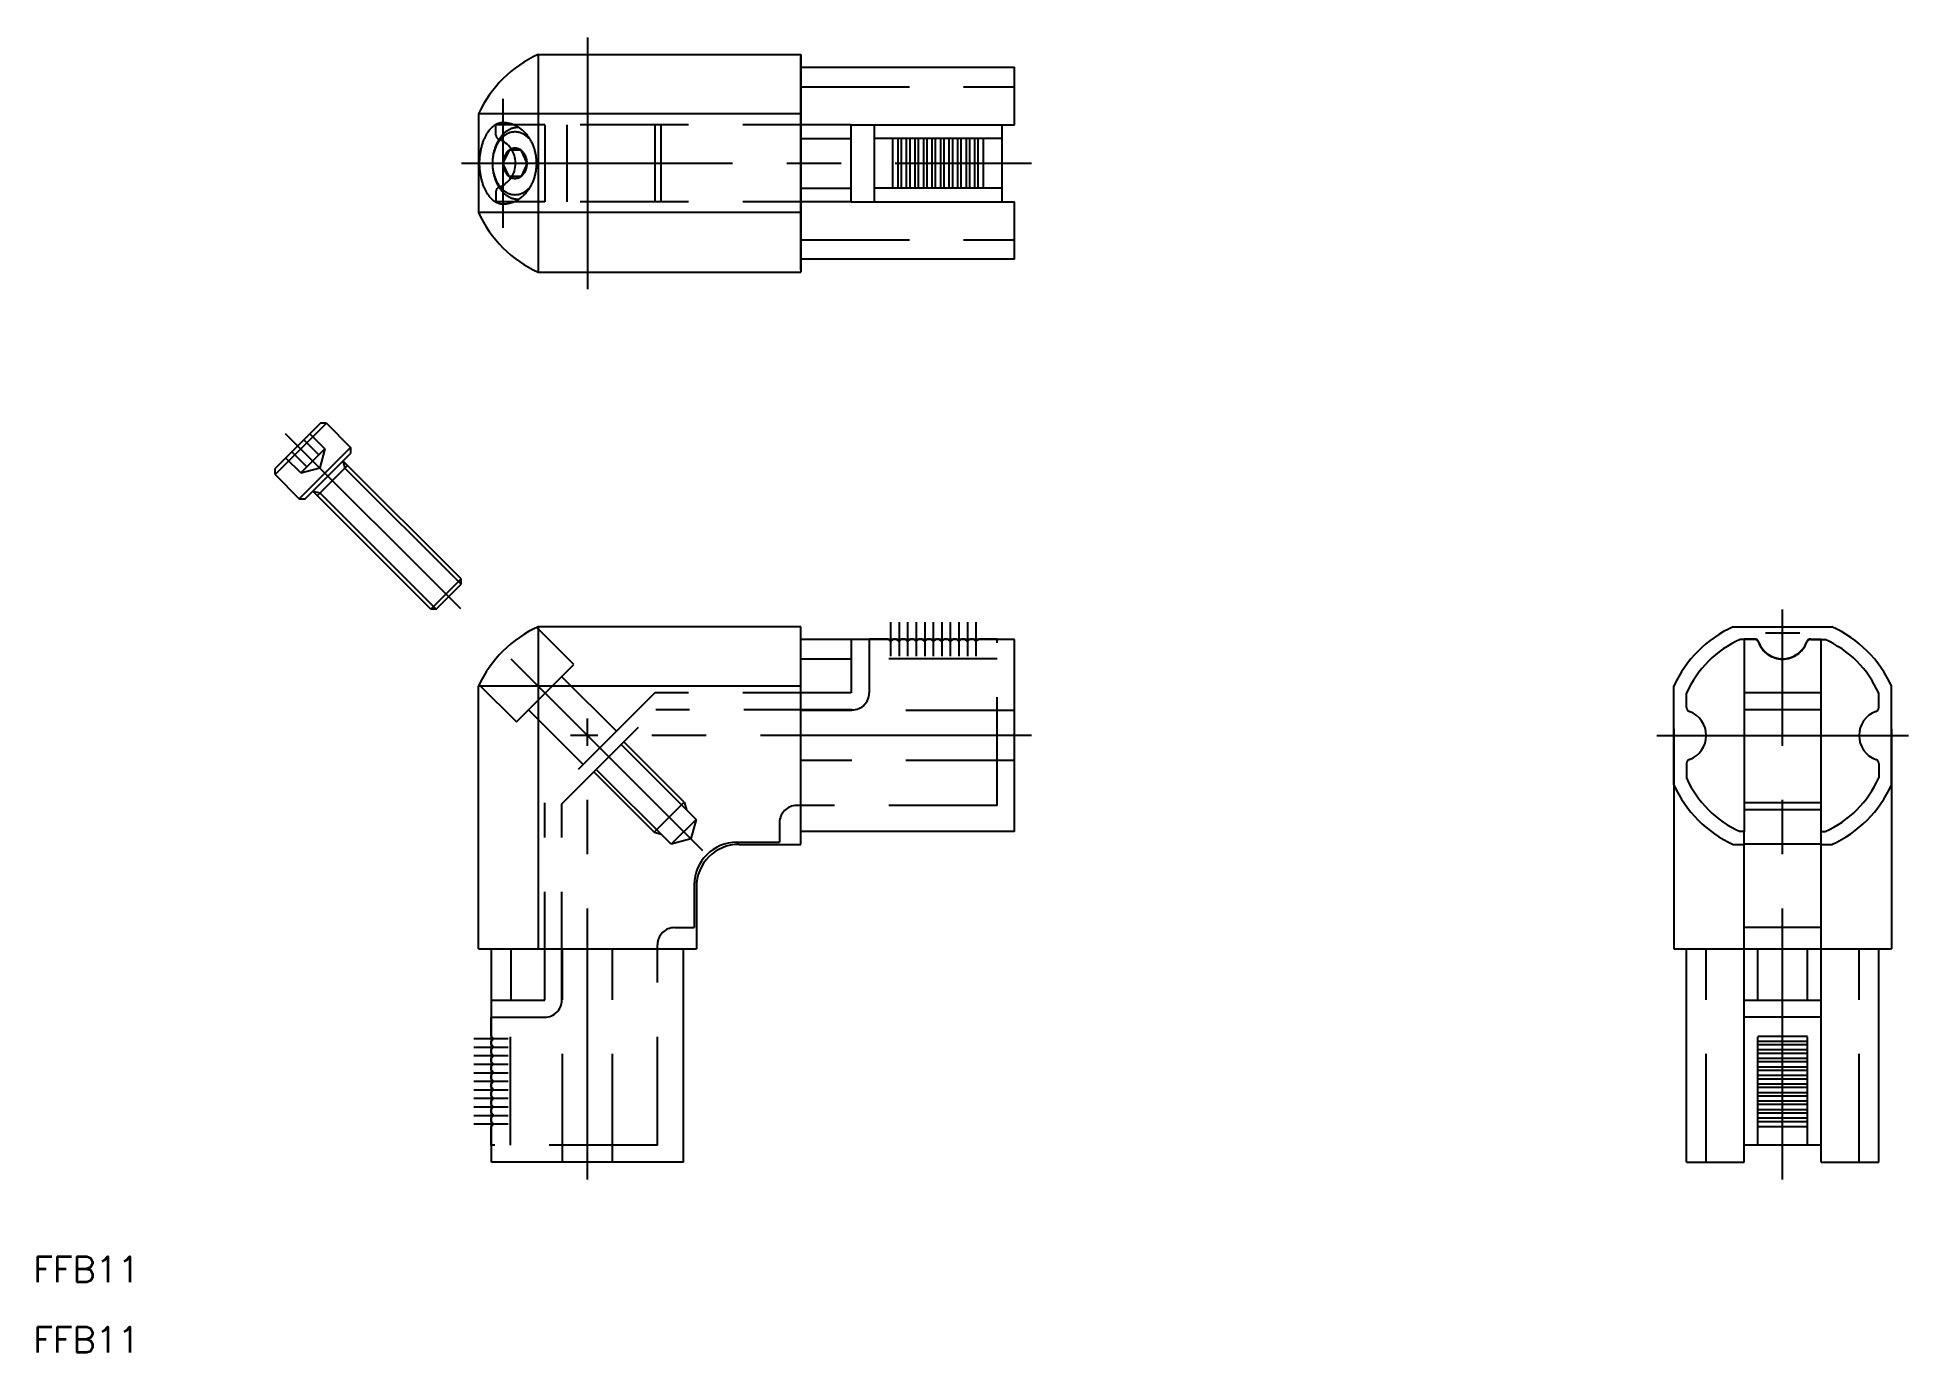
# Model space of a CAD drawing. Extents: x -64 to 155, y -72 to 82.
import ezdxf

# ---------------------------------------------------------------- set-up
doc = ezdxf.new("R2010")
doc.units = 0
doc.linetypes.add('CENTER', pattern=[50.8, 31.75, -6.35, 6.35, -6.35])
doc.linetypes.add('DASHED', pattern=[19.05, 12.7, -6.35])
doc.layers.get('0').update_dxf_attribs({"linetype": 'CONTINUOUS'})
doc.layers.add('CENTER', color=1, linetype='CONTINUOUS')
doc.styles.get("Standard").update_dxf_attribs({"font": 'txt.shx', "height": 3, "bigfont": 'bigfont.shx'})

msp = doc.modelspace()

# ---------------------------------------------------------------- linework, layer by layer
at = {"color": 7, "linetype": 'CONTINUOUS'}
for p, q in [((-5.78, 79.79), (25, 79.79)), ((-5.78, 79.79), (-5.78, 54.29)), ((25, 79.79), (25, 54.29)), ((25, 79.79), (25, 54.29)), ((25, 54.54), (25, 79.54)), ((25, 54.54), (25, 79.54)), ((25, 78.29), (50, 78.29)), ((50, 71.54), (50, 78.29)), ((25, 72.82), (-12.75, 72.82)), ((-12.75, 72.82), (-12.75, 61.26)), ((30.88, 71.54), (50, 71.54)), ((30.88, 71.54), (50, 71.54)), ((30.88, 62.54), (30.88, 71.54)), ((33.58, 71.54), (33.58, 62.54)), ((48.58, 62.54), (48.58, 71.54)), ((-9.19, 68.56), (-9.9, 67.04)), ((-7.78, 68.56), (-9.19, 68.56)), ((-7.07, 67.04), (-7.78, 68.56)), ((25, 69.96), (30.88, 69.96)), ((48.58, 69.96), (33.58, 69.96)), ((35.78, 64.12), (35.78, 69.96)), ((36.38, 64.12), (36.38, 69.96)), ((36.78, 64.12), (36.78, 69.96)), ((37.38, 64.12), (37.38, 69.96)), ((37.78, 64.12), (37.78, 69.96)), ((38.38, 64.12), (38.38, 69.96)), ((38.78, 64.12), (38.78, 69.96)), ((39.38, 64.12), (39.38, 69.96)), ((39.78, 64.12), (39.78, 69.96)), ((40.38, 64.12), (40.38, 69.96)), ((40.78, 64.12), (40.78, 69.96)), ((41.38, 64.12), (41.38, 69.96)), ((41.78, 64.12), (41.78, 69.96)), ((42.38, 64.12), (42.38, 69.96)), ((42.78, 64.12), (42.78, 69.96)), ((43.38, 64.12), (43.38, 69.96)), ((43.78, 64.12), (43.78, 69.96)), ((44.38, 64.12), (44.38, 69.96)), ((44.78, 64.12), (44.78, 69.96)), ((45.38, 64.12), (45.38, 69.96)), ((45.78, 64.12), (45.78, 69.96)), ((46.38, 64.12), (46.38, 69.96)), ((-9.19, 65.51), (-9.9, 67.04)), ((-9.9, 67.04), (-7.07, 67.04)), ((-7.07, 67.04), (-7.78, 65.51)), ((-7.78, 65.51), (-9.19, 65.51)), ((25, 64.12), (30.88, 64.12)), ((48.58, 64.12), (33.58, 64.12)), ((30.88, 62.54), (50, 62.54)), ((30.88, 62.54), (50, 62.54)), ((50, 55.79), (50, 62.54)), ((25, 61.26), (-12.75, 61.26)), ((50, 55.79), (25, 55.79)), ((-5.78, 54.29), (25, 54.29)), ((-30.58, 36.59), (-36.59, 30.58)), ((-31.29, 36.59), (-36.59, 31.29)), ((-30.58, 36.59), (-31.29, 36.59)), ((-30.58, 36.59), (-27.75, 33.76)), ((-27.75, 33.76), (-33.76, 27.75)), ((-33.06, 27.75), (-27.75, 33.06)), ((-27.75, 33.76), (-27.75, 33.06)), ((-36.59, 30.58), (-36.59, 31.29)), ((-28.11, 31.65), (-31.64, 28.11)), ((-14.8, 18.34), (-28.64, 32.17)), ((-36.59, 30.58), (-33.76, 27.75)), ((-18.33, 14.8), (-32.17, 28.64)), ((-33.76, 27.75), (-33.06, 27.75)), ((-18.33, 14.8), (-14.8, 18.34)), ((-17.73, 14.8), (-14.8, 17.73)), ((-14.8, 17.73), (-14.8, 18.34)), ((-17.73, 14.8), (-18.33, 14.8)), ((-5.78, 12.75), (-5.78, -25)), ((25, 12.75), (-5.78, 12.75)), ((25, -12.75), (25, 12.75)), ((50, 11.25), (25, 11.25)), ((47.88, 11.25), (32.88, 11.25)), ((33, 11.3), (33, 11.25)), ((35.2, 11.3), (33, 11.3)), ((35.25, 11.25), (35.2, 11.3)), ((35.8, 11.3), (35.75, 11.25)), ((36.2, 11.3), (35.8, 11.3)), ((36.25, 11.25), (36.2, 11.3)), ((36.8, 11.3), (36.75, 11.25)), ((37.2, 11.3), (36.8, 11.3)), ((37.25, 11.25), (37.2, 11.3)), ((37.8, 11.3), (37.75, 11.25)), ((38.2, 11.3), (37.8, 11.3)), ((38.25, 11.25), (38.2, 11.3)), ((38.8, 11.3), (38.75, 11.25)), ((39.2, 11.3), (38.8, 11.3)), ((39.25, 11.25), (39.2, 11.3)), ((39.8, 11.3), (39.75, 11.25)), ((40.2, 11.3), (39.8, 11.3)), ((40.25, 11.25), (40.2, 11.3)), ((40.8, 11.3), (40.75, 11.25)), ((41.2, 11.3), (40.8, 11.3)), ((41.25, 11.25), (41.2, 11.3)), ((41.8, 11.3), (41.75, 11.25)), ((42.2, 11.3), (41.8, 11.3)), ((42.25, 11.25), (42.2, 11.3)), ((42.8, 11.3), (42.75, 11.25)), ((43.2, 11.3), (42.8, 11.3)), ((43.25, 11.25), (43.2, 11.3)), ((43.8, 11.3), (43.75, 11.25)), ((44.2, 11.3), (43.8, 11.3)), ((44.25, 11.25), (44.2, 11.3)), ((44.8, 11.3), (44.75, 11.25)), ((45.2, 11.3), (44.8, 11.3)), ((45.25, 11.25), (45.2, 11.3)), ((45.8, 11.3), (45.75, 11.25)), ((48, 11.3), (45.8, 11.3)), ((48, 11.25), (48, 11.3)), ((50, -11.25), (50, 11.25)), ((134.21, 12.75), (145.78, 12.75)), ((135.49, 11.25), (135.02, 11.25)), ((136.71, 11.3), (135.49, 11.3)), ((143.28, 11.3), (144.49, 11.3)), ((144.49, 11.25), (144.97, 11.25)), ((-12.75, -25), (-12.75, 5.78)), ((25, 5.78), (-12.75, 5.78)), ((127.24, -5.78), (127.24, 5.78)), ((128.74, 3.29), (128.74, 4.97)), ((144.49, 5), (135.49, 5)), ((151.24, 3.29), (151.24, 4.97)), ((152.74, -5.78), (152.74, 5.78)), ((127.24, 0.78), (127.24, -25)), ((152.74, 0.78), (152.74, -25)), ((128.74, -3.29), (128.74, -4.97)), ((151.24, -3.29), (151.24, -4.97)), ((144.49, -7.88), (135.49, -7.88)), ((144.49, -8.7), (135.49, -8.7)), ((17.75, -12.75), (25, -12.75)), ((50, -11.25), (25, -11.25)), ((134.21, -12.75), (135.49, -12.75)), ((135.49, -11.25), (135.02, -11.25)), ((135.49, -50), (135.49, -11.25)), ((144.49, -12.73), (135.49, -12.73)), ((144.49, -50), (144.49, -11.25)), ((144.49, -11.25), (144.97, -11.25)), ((144.49, -12.75), (145.78, -12.75)), ((12.75, -17.75), (12.75, -25)), ((144.49, -22.5), (135.49, -22.5)), ((-12.75, -25), (12.75, -25)), ((-11.25, -50), (-11.25, -25)), ((11.25, -50), (11.25, -25)), ((127.24, -25), (135.49, -25)), ((128.74, -50), (128.74, -25)), ((128.74, -50), (128.74, -25)), ((144.49, -25), (152.74, -25)), ((151.24, -50), (151.24, -25)), ((151.24, -50), (151.24, -25)), ((-11.3, -33), (-11.25, -33)), ((-11.3, -35.2), (-11.3, -33)), ((-11.25, -47.88), (-11.25, -33)), ((-11.25, -35.25), (-11.3, -35.2)), ((-11.3, -35.8), (-11.25, -35.75)), ((-11.3, -36.2), (-11.3, -35.8)), ((-11.25, -36.25), (-11.3, -36.2)), ((-11.3, -36.8), (-11.25, -36.75)), ((-11.3, -37.2), (-11.3, -36.8)), ((-11.25, -37.25), (-11.3, -37.2)), ((-11.3, -37.8), (-11.25, -37.75)), ((-11.3, -38.2), (-11.3, -37.8)), ((-11.25, -38.25), (-11.3, -38.2)), ((-11.3, -38.8), (-11.25, -38.75)), ((-11.3, -39.2), (-11.3, -38.8)), ((-11.25, -39.25), (-11.3, -39.2)), ((-11.3, -39.8), (-11.25, -39.75)), ((-11.3, -40.2), (-11.3, -39.8)), ((-11.25, -40.25), (-11.3, -40.2)), ((-11.3, -40.8), (-11.25, -40.75)), ((-11.3, -41.2), (-11.3, -40.8)), ((-11.25, -41.25), (-11.3, -41.2)), ((-11.3, -41.8), (-11.25, -41.75)), ((-11.3, -42.2), (-11.3, -41.8)), ((-11.25, -42.25), (-11.3, -42.2)), ((-11.3, -42.8), (-11.25, -42.75)), ((-11.3, -43.2), (-11.3, -42.8)), ((-11.25, -43.25), (-11.3, -43.2)), ((-11.3, -43.8), (-11.25, -43.75)), ((-11.3, -44.2), (-11.3, -43.8)), ((-11.25, -44.25), (-11.3, -44.2)), ((-11.3, -44.8), (-11.25, -44.75)), ((-11.3, -45.2), (-11.3, -44.8)), ((-11.25, -45.25), (-11.3, -45.2)), ((-11.3, -45.8), (-11.25, -45.75)), ((-11.3, -48), (-11.3, -45.8)), ((-11.25, -48), (-11.3, -48)), ((144.49, -48), (135.49, -48)), ((-3, -50), (-11.25, -50)), ((11.25, -50), (-3, -50)), ((128.74, -50), (135.49, -50)), ((144.49, -50), (151.24, -50))]:
    msp.add_line(p, q, dxfattribs=at)
at = {"color": 3, "linetype": 'DASHED'}
for p, q in [((25, 75.99), (50, 75.99)), ((-5, 71.54), (-10.72, 71.54)), ((-10.72, 70.33), (-10.72, 71.54)), ((30.88, 71.54), (-5, 71.54)), ((-5, 71.54), (-5, 62.54)), ((-2.42, 71.54), (-2.42, 62.54)), ((7.88, 71.54), (7.88, 62.54)), ((8.58, 71.54), (8.58, 62.54)), ((-10.72, 63.75), (-10.72, 62.54)), ((-5, 62.54), (-10.72, 62.54)), ((30.88, 62.54), (-5, 62.54)), ((25, 58.09), (50, 58.09)), ((-32.53, 35.36), (-30.76, 33.59)), ((-34.65, 33.23), (-32.88, 31.47)), ((-33.59, 30.76), (-30.76, 33.59)), ((-33.23, 34.65), (-31.47, 32.88)), ((-30.76, 33.59), (-31.36, 31.36)), ((-35.36, 32.53), (-33.59, 30.76)), ((-33.59, 30.76), (-31.36, 31.36)), ((-1.59, 8.31), (-5.95, 12.67)), ((30.88, 11.25), (30.88, 5)), ((33, 11.25), (33, 5)), ((35.5, 11), (35.25, 11.25)), ((35.75, 11.25), (35.5, 11)), ((36.5, 11), (36.25, 11.25)), ((36.75, 11.25), (36.5, 11)), ((37.5, 11), (37.25, 11.25)), ((37.75, 11.25), (37.5, 11)), ((38.5, 11), (38.25, 11.25)), ((38.75, 11.25), (38.5, 11)), ((39.5, 11), (39.25, 11.25)), ((39.75, 11.25), (39.5, 11)), ((40.5, 11), (40.25, 11.25)), ((40.75, 11.25), (40.5, 11)), ((41.5, 11), (41.25, 11.25)), ((41.75, 11.25), (41.5, 11)), ((42.5, 11), (42.25, 11.25)), ((42.75, 11.25), (42.5, 11)), ((43.5, 11), (43.25, 11.25)), ((43.75, 11.25), (43.5, 11)), ((44.5, 11), (44.25, 11.25)), ((44.75, 11.25), (44.5, 11)), ((45.5, 11), (45.25, 11.25)), ((45.75, 11.25), (45.5, 11)), ((48, -8.2), (48, 11.25)), ((136.71, 11.25), (135.49, 11.25)), ((143.28, 11.25), (144.49, 11.25)), ((30.88, 8.95), (25, 8.95)), ((48, 9), (33, 9)), ((-8.31, 1.59), (-1.59, 8.31)), ((-3.01, 6.89), (3.38, 0.51)), ((-12.67, 5.95), (-8.31, 1.59)), ((7.88, 5), (-5, -7.88)), ((30.88, 5), (7.88, 5)), ((-6.89, 3.01), (-0.51, -3.38)), ((-3, -8), (8, 3)), ((31, 3), (8, 3)), ((50, 2.92), (25, 2.92)), ((144.49, 3), (135.49, 3)), ((3.96, -1.04), (12.72, -9.82)), ((11.34, -7.8), (4.27, -0.73)), ((0.74, -4.26), (7.81, -11.33)), ((9.8, -12.73), (1.03, -3.97)), ((50, -2.92), (25, -2.92)), ((-5, -31), (-5, -7.88)), ((-3, -31), (-3, -8)), ((7.81, -11.33), (11.34, -7.8)), ((11.34, -7.8), (11.58, -8.68)), ((48, -8.2), (24.5, -8.2)), ((12.72, -9.82), (9.8, -12.73)), ((12.72, -9.82), (12.11, -12.11)), ((22.5, -10.2), (22.5, -12.5)), ((7.81, -11.33), (8.62, -11.55)), ((12.1, -12.12), (9.8, -12.73)), ((17.5, -12.5), (22.5, -12.5)), ((12.5, -17.5), (12.5, -22.5)), ((10.2, -22.5), (12.5, -22.5)), ((-8.95, -31), (-8.95, -25)), ((-2.92, -50), (-2.92, -25)), ((2.92, -50), (2.92, -25)), ((8.2, -48), (8.2, -24.5)), ((131.04, -50), (131.04, -25)), ((131.04, -50), (131.04, -25)), ((135.49, -25), (144.49, -25)), ((137.08, -31), (137.08, -25)), ((142.91, -31), (142.91, -25)), ((148.94, -50), (148.94, -25)), ((148.94, -50), (148.94, -25)), ((-11.25, -31), (-5, -31)), ((135.49, -31), (144.49, -31)), ((-11.25, -33), (-5, -33)), ((-9, -48), (-9, -33)), ((144.49, -33), (135.49, -33)), ((137.08, -48), (137.08, -33)), ((142.91, -48), (142.91, -33)), ((-11, -35.5), (-11.25, -35.25)), ((-11.25, -35.75), (-11, -35.5)), ((-11, -36.5), (-11.25, -36.25)), ((-11.25, -36.75), (-11, -36.5)), ((-11, -37.5), (-11.25, -37.25)), ((137.08, -35.2), (142.91, -35.2)), ((137.08, -35.8), (142.91, -35.8)), ((137.08, -36.2), (142.91, -36.2)), ((137.08, -36.8), (142.91, -36.8)), ((137.08, -37.2), (142.91, -37.2)), ((-11.25, -37.75), (-11, -37.5)), ((-11, -38.5), (-11.25, -38.25)), ((-11.25, -38.75), (-11, -38.5)), ((-11, -39.5), (-11.25, -39.25)), ((137.08, -37.8), (142.91, -37.8)), ((137.08, -38.2), (142.91, -38.2)), ((137.08, -38.8), (142.91, -38.8)), ((137.08, -39.2), (142.91, -39.2)), ((-11.25, -39.75), (-11, -39.5)), ((-11, -40.5), (-11.25, -40.25)), ((-11.25, -40.75), (-11, -40.5)), ((-11, -41.5), (-11.25, -41.25)), ((-11.25, -41.75), (-11, -41.5)), ((137.08, -39.8), (142.91, -39.8)), ((137.08, -40.2), (142.91, -40.2)), ((137.08, -40.8), (142.91, -40.8)), ((137.08, -41.2), (142.91, -41.2)), ((-11, -42.5), (-11.25, -42.25)), ((-11.25, -42.75), (-11, -42.5)), ((-11, -43.5), (-11.25, -43.25)), ((-11.25, -43.75), (-11, -43.5)), ((137.08, -41.8), (142.91, -41.8)), ((137.08, -42.2), (142.91, -42.2)), ((137.08, -42.8), (142.91, -42.8)), ((137.08, -43.2), (142.91, -43.2)), ((137.08, -43.8), (142.91, -43.8)), ((-11, -44.5), (-11.25, -44.25)), ((-11.25, -44.75), (-11, -44.5)), ((-11, -45.5), (-11.25, -45.25)), ((-11.25, -45.75), (-11, -45.5)), ((137.08, -44.2), (142.91, -44.2)), ((137.08, -44.8), (142.91, -44.8)), ((137.08, -45.2), (142.91, -45.2)), ((137.08, -45.8), (142.91, -45.8)), ((8.2, -48), (-11.25, -48))]:
    msp.add_line(p, q, dxfattribs=at)
at = {"color": 3, "linetype": 'CONTINUOUS'}
for p, q in [((-28.64, 32.17), (-28.41, 31.33)), ((-14.8, 17.73), (-28.41, 31.33)), ((-32.17, 28.64), (-31.34, 28.42)), ((-17.73, 14.8), (-31.34, 28.42))]:
    msp.add_line(p, q, dxfattribs=at)
at = {"color": 7, "linetype": 'CONTINUOUS'}
for points in [[(135.49, 11.3), (135.49, 11.25)], [(135.49, 11.25), (135.49, -11.25)], [(144.49, 11.25), (144.49, 11.3)], [(144.49, -11.25), (144.49, 11.25)]]:
    msp.add_lwpolyline(points, dxfattribs=at)
for points in [[(-9.9, 71.79, 0), (-9.97, 71.79, 0), (-10.04, 71.78, 0), (-10.1, 71.78, 0), (-10.17, 71.77, 0), (-10.24, 71.75, 0), (-10.31, 71.74, 0), (-10.37, 71.72, 0), (-10.44, 71.7, 0), (-10.51, 71.67, 0), (-10.57, 71.65, 0), (-10.64, 71.62, 0), (-10.7, 71.58, 0), (-10.77, 71.55, 0), (-10.83, 71.51, 0), (-10.9, 71.47, 0), (-10.96, 71.43, 0), (-11.02, 71.38, 0), (-11.08, 71.33, 0), (-11.15, 71.28, 0), (-11.21, 71.23, 0), (-11.27, 71.17, 0), (-11.32, 71.11, 0), (-11.38, 71.05, 0), (-11.44, 70.99, 0), (-11.5, 70.92, 0), (-11.55, 70.85, 0), (-11.6, 70.78, 0), (-11.66, 70.71, 0), (-11.71, 70.63, 0), (-11.76, 70.56, 0), (-11.81, 70.48, 0), (-11.86, 70.4, 0), (-11.91, 70.31, 0), (-11.95, 70.23, 0), (-12, 70.14, 0), (-12.04, 70.05, 0), (-12.08, 69.96, 0), (-12.13, 69.87, 0), (-12.17, 69.77, 0), (-12.2, 69.68, 0), (-12.24, 69.58, 0), (-12.28, 69.48, 0), (-12.31, 69.38, 0), (-12.34, 69.28, 0), (-12.38, 69.17, 0), (-12.4, 69.07, 0), (-12.43, 68.96, 0), (-12.46, 68.86, 0), (-12.49, 68.75, 0), (-12.51, 68.64, 0), (-12.53, 68.53, 0), (-12.55, 68.42, 0), (-12.57, 68.3, 0), (-12.59, 68.19, 0), (-12.6, 68.08, 0), (-12.62, 67.96, 0), (-12.63, 67.85, 0), (-12.64, 67.73, 0), (-12.65, 67.62, 0), (-12.66, 67.5, 0), (-12.66, 67.39, 0), (-12.67, 67.27, 0), (-12.67, 67.15, 0), (-12.67, 67.04, 0), (-12.67, 66.92, 0), (-12.67, 66.8, 0), (-12.66, 66.69, 0), (-12.66, 66.57, 0), (-12.65, 66.46, 0), (-12.64, 66.34, 0), (-12.63, 66.23, 0), (-12.62, 66.11, 0), (-12.6, 66, 0), (-12.59, 65.88, 0), (-12.57, 65.77, 0), (-12.55, 65.66, 0), (-12.53, 65.55, 0), (-12.51, 65.44, 0), (-12.49, 65.33, 0), (-12.46, 65.22, 0), (-12.43, 65.11, 0), (-12.4, 65.01, 0), (-12.38, 64.9, 0), (-12.34, 64.8, 0), (-12.31, 64.7, 0), (-12.28, 64.6, 0), (-12.24, 64.5, 0), (-12.2, 64.4, 0), (-12.17, 64.3, 0), (-12.13, 64.21, 0), (-12.08, 64.12, 0), (-12.04, 64.02, 0), (-12, 63.94, 0), (-11.95, 63.85, 0), (-11.91, 63.76, 0), (-11.86, 63.68, 0), (-11.81, 63.6, 0), (-11.76, 63.52, 0), (-11.71, 63.44, 0), (-11.66, 63.37, 0), (-11.6, 63.29, 0), (-11.55, 63.22, 0), (-11.5, 63.15, 0), (-11.44, 63.09, 0), (-11.38, 63.02, 0), (-11.32, 62.96, 0), (-11.27, 62.91, 0), (-11.21, 62.85, 0), (-11.15, 62.8, 0), (-11.08, 62.74, 0), (-11.02, 62.7, 0), (-10.96, 62.65, 0), (-10.9, 62.61, 0), (-10.83, 62.57, 0), (-10.77, 62.53, 0), (-10.7, 62.49, 0), (-10.64, 62.46, 0), (-10.57, 62.43, 0), (-10.51, 62.4, 0), (-10.44, 62.38, 0), (-10.37, 62.36, 0), (-10.31, 62.34, 0), (-10.24, 62.32, 0), (-10.17, 62.31, 0), (-10.1, 62.3, 0), (-10.04, 62.29, 0), (-9.97, 62.29, 0), (-9.9, 62.29, 0)], [(-8.08, 71.24, 0), (-8.15, 71.24, 0), (-8.23, 71.24, 0), (-8.3, 71.23, 0), (-8.37, 71.22, 0), (-8.45, 71.21, 0), (-8.52, 71.2, 0), (-8.6, 71.19, 0), (-8.67, 71.17, 0), (-8.74, 71.15, 0), (-8.82, 71.13, 0), (-8.89, 71.1, 0), (-8.96, 71.08, 0), (-9.03, 71.05, 0), (-9.1, 71.01, 0), (-9.17, 70.98, 0), (-9.24, 70.94, 0), (-9.31, 70.9, 0), (-9.38, 70.86, 0), (-9.45, 70.81, 0), (-9.51, 70.77, 0), (-9.58, 70.72, 0), (-9.65, 70.67, 0), (-9.71, 70.61, 0), (-9.77, 70.56, 0), (-9.83, 70.5, 0), (-9.9, 70.44, 0), (-9.96, 70.38, 0), (-10.01, 70.31, 0), (-10.07, 70.25, 0), (-10.13, 70.18, 0), (-10.18, 70.11, 0), (-10.24, 70.04, 0), (-10.29, 69.96, 0), (-10.34, 69.89, 0), (-10.39, 69.81, 0), (-10.44, 69.73, 0), (-10.49, 69.65, 0), (-10.53, 69.57, 0), (-10.58, 69.48, 0), (-10.62, 69.4, 0), (-10.66, 69.31, 0), (-10.7, 69.22, 0), (-10.74, 69.13, 0), (-10.77, 69.04, 0), (-10.81, 68.95, 0), (-10.84, 68.85, 0), (-10.87, 68.76, 0), (-10.9, 68.66, 0), (-10.93, 68.57, 0), (-10.96, 68.47, 0), (-10.98, 68.37, 0), (-11, 68.27, 0), (-11.03, 68.17, 0), (-11.04, 68.07, 0), (-11.06, 67.97, 0), (-11.08, 67.87, 0), (-11.09, 67.76, 0), (-11.1, 67.66, 0), (-11.11, 67.56, 0), (-11.12, 67.45, 0), (-11.13, 67.35, 0), (-11.13, 67.25, 0), (-11.14, 67.14, 0), (-11.14, 67.04, 0), (-11.14, 66.93, 0), (-11.13, 66.83, 0), (-11.13, 66.73, 0), (-11.12, 66.62, 0), (-11.11, 66.52, 0), (-11.1, 66.41, 0), (-11.09, 66.31, 0), (-11.08, 66.21, 0), (-11.06, 66.11, 0), (-11.04, 66.01, 0), (-11.03, 65.91, 0), (-11, 65.8, 0), (-10.98, 65.71, 0), (-10.96, 65.61, 0), (-10.93, 65.51, 0), (-10.9, 65.41, 0), (-10.87, 65.32, 0), (-10.84, 65.22, 0), (-10.81, 65.13, 0), (-10.77, 65.04, 0), (-10.74, 64.95, 0), (-10.7, 64.86, 0), (-10.66, 64.77, 0), (-10.62, 64.68, 0), (-10.58, 64.59, 0), (-10.53, 64.51, 0), (-10.49, 64.43, 0), (-10.44, 64.35, 0), (-10.39, 64.27, 0), (-10.34, 64.19, 0), (-10.29, 64.11, 0), (-10.24, 64.04, 0), (-10.18, 63.97, 0), (-10.13, 63.9, 0), (-10.07, 63.83, 0), (-10.01, 63.76, 0), (-9.96, 63.7, 0), (-9.9, 63.64, 0), (-9.83, 63.58, 0), (-9.77, 63.52, 0), (-9.71, 63.46, 0), (-9.65, 63.41, 0), (-9.58, 63.36, 0), (-9.51, 63.31, 0), (-9.45, 63.26, 0), (-9.38, 63.22, 0), (-9.31, 63.18, 0), (-9.24, 63.14, 0), (-9.17, 63.1, 0), (-9.1, 63.06, 0), (-9.03, 63.03, 0), (-8.96, 63, 0), (-8.89, 62.97, 0), (-8.82, 62.95, 0), (-8.74, 62.93, 0), (-8.67, 62.91, 0), (-8.6, 62.89, 0), (-8.52, 62.87, 0), (-8.45, 62.86, 0), (-8.37, 62.85, 0), (-8.3, 62.84, 0), (-8.23, 62.84, 0), (-8.15, 62.84, 0), (-8.08, 62.84, 0)], [(-6.87, 69.95, 0), (-6.94, 70.03, 0), (-7.02, 70.1, 0), (-7.1, 70.17, 0), (-7.18, 70.23, 0), (-7.26, 70.29, 0), (-7.34, 70.35, 0), (-7.42, 70.4, 0), (-7.51, 70.45, 0), (-7.59, 70.5, 0), (-7.68, 70.54, 0), (-7.77, 70.58, 0), (-7.86, 70.61, 0), (-7.95, 70.64, 0), (-8.04, 70.66, 0), (-8.13, 70.68, 0), (-8.22, 70.69, 0), (-8.31, 70.7, 0), (-8.41, 70.71, 0), (-8.5, 70.71, 0), (-8.59, 70.71, 0), (-8.68, 70.7, 0), (-8.78, 70.69, 0), (-8.87, 70.67, 0), (-8.96, 70.65, 0), (-9.05, 70.63, 0), (-9.14, 70.6, 0), (-9.23, 70.57, 0), (-9.32, 70.53, 0), (-9.4, 70.49, 0), (-9.49, 70.44, 0), (-9.57, 70.39, 0), (-9.66, 70.33, 0), (-9.74, 70.28, 0), (-9.82, 70.21, 0), (-9.9, 70.15, 0), (-9.98, 70.08, 0), (-10.05, 70, 0), (-10.12, 69.93, 0), (-10.2, 69.85, 0), (-10.27, 69.76, 0), (-10.33, 69.67, 0), (-10.4, 69.58, 0), (-10.46, 69.49, 0), (-10.52, 69.39, 0), (-10.58, 69.29, 0), (-10.63, 69.19, 0), (-10.69, 69.09, 0), (-10.74, 68.98, 0), (-10.78, 68.87, 0), (-10.83, 68.76, 0), (-10.87, 68.64, 0), (-10.91, 68.53, 0), (-10.95, 68.41, 0), (-10.98, 68.29, 0), (-11.01, 68.17, 0), (-11.03, 68.05, 0), (-11.06, 67.92, 0), (-11.08, 67.8, 0), (-11.1, 67.67, 0), (-11.11, 67.55, 0), (-11.12, 67.42, 0), (-11.13, 67.29, 0), (-11.14, 67.17, 0), (-11.14, 67.04, 0), (-11.14, 66.91, 0), (-11.13, 66.78, 0), (-11.12, 66.66, 0), (-11.11, 66.53, 0), (-11.1, 66.4, 0), (-11.08, 66.28, 0), (-11.06, 66.15, 0), (-11.03, 66.03, 0), (-11.01, 65.91, 0), (-10.98, 65.79, 0), (-10.95, 65.67, 0), (-10.91, 65.55, 0), (-10.87, 65.43, 0), (-10.83, 65.32, 0), (-10.78, 65.21, 0), (-10.74, 65.1, 0), (-10.69, 64.99, 0), (-10.63, 64.88, 0), (-10.58, 64.78, 0), (-10.52, 64.68, 0), (-10.46, 64.59, 0), (-10.4, 64.49, 0), (-10.33, 64.4, 0), (-10.27, 64.31, 0), (-10.2, 64.23, 0), (-10.12, 64.15, 0), (-10.05, 64.07, 0), (-9.98, 64, 0), (-9.9, 63.93, 0), (-9.82, 63.86, 0), (-9.74, 63.8, 0), (-9.66, 63.74, 0), (-9.57, 63.69, 0), (-9.49, 63.64, 0), (-9.4, 63.59, 0), (-9.32, 63.55, 0), (-9.23, 63.51, 0), (-9.14, 63.48, 0), (-9.05, 63.45, 0), (-8.96, 63.42, 0), (-8.87, 63.4, 0), (-8.78, 63.39, 0), (-8.68, 63.37, 0), (-8.59, 63.37, 0), (-8.5, 63.36, 0), (-8.41, 63.37, 0), (-8.31, 63.37, 0), (-8.22, 63.38, 0), (-8.13, 63.4, 0), (-8.04, 63.42, 0), (-7.95, 63.44, 0), (-7.86, 63.47, 0), (-7.77, 63.5, 0), (-7.68, 63.54, 0), (-7.59, 63.58, 0), (-7.51, 63.62, 0), (-7.42, 63.67, 0), (-7.34, 63.73, 0), (-7.26, 63.78, 0), (-7.18, 63.84, 0), (-7.1, 63.91, 0), (-7.02, 63.98, 0), (-6.94, 64.05, 0), (-6.87, 64.13, 0)], [(-9.9, 62.29, 0), (-9.8, 62.29, 0), (-9.71, 62.29, 0), (-9.61, 62.3, 0), (-9.51, 62.31, 0), (-9.42, 62.32, 0), (-9.32, 62.34, 0), (-9.22, 62.36, 0), (-9.13, 62.38, 0), (-9.03, 62.4, 0), (-8.94, 62.43, 0), (-8.85, 62.46, 0), (-8.75, 62.49, 0), (-8.66, 62.53, 0), (-8.57, 62.57, 0), (-8.48, 62.61, 0), (-8.39, 62.65, 0), (-8.3, 62.7, 0), (-8.21, 62.74, 0), (-8.13, 62.8, 0), (-8.04, 62.85, 0), (-7.95, 62.91, 0), (-7.87, 62.96, 0), (-7.79, 63.02, 0), (-7.71, 63.09, 0), (-7.63, 63.15, 0), (-7.55, 63.22, 0), (-7.47, 63.29, 0), (-7.4, 63.37, 0), (-7.32, 63.44, 0), (-7.25, 63.52, 0), (-7.18, 63.6, 0), (-7.11, 63.68, 0), (-7.04, 63.76, 0), (-6.98, 63.85, 0), (-6.91, 63.94, 0), (-6.85, 64.02, 0), (-6.79, 64.12, 0), (-6.73, 64.21, 0), (-6.67, 64.3, 0), (-6.62, 64.4, 0), (-6.57, 64.5, 0), (-6.51, 64.6, 0), (-6.47, 64.7, 0), (-6.42, 64.8, 0), (-6.37, 64.9, 0), (-6.33, 65.01, 0), (-6.29, 65.11, 0), (-6.25, 65.22, 0), (-6.22, 65.33, 0), (-6.18, 65.44, 0), (-6.15, 65.55, 0), (-6.12, 65.66, 0), (-6.1, 65.77, 0), (-6.07, 65.88, 0), (-6.05, 66, 0), (-6.03, 66.11, 0), (-6.01, 66.23, 0), (-6, 66.34, 0), (-5.98, 66.46, 0), (-5.97, 66.57, 0), (-5.96, 66.69, 0), (-5.96, 66.8, 0), (-5.95, 66.92, 0), (-5.95, 67.04, 0), (-5.95, 67.15, 0), (-5.96, 67.27, 0), (-5.96, 67.39, 0), (-5.97, 67.5, 0), (-5.98, 67.62, 0), (-6, 67.73, 0), (-6.01, 67.85, 0), (-6.03, 67.96, 0), (-6.05, 68.08, 0), (-6.07, 68.19, 0), (-6.1, 68.3, 0), (-6.12, 68.42, 0), (-6.15, 68.53, 0), (-6.18, 68.64, 0), (-6.22, 68.75, 0), (-6.25, 68.86, 0), (-6.29, 68.96, 0), (-6.33, 69.07, 0), (-6.37, 69.17, 0), (-6.42, 69.28, 0), (-6.47, 69.38, 0), (-6.51, 69.48, 0), (-6.57, 69.58, 0), (-6.62, 69.68, 0), (-6.67, 69.77, 0), (-6.73, 69.87, 0), (-6.79, 69.96, 0), (-6.85, 70.05, 0), (-6.91, 70.14, 0), (-6.98, 70.23, 0), (-7.04, 70.31, 0), (-7.11, 70.4, 0), (-7.18, 70.48, 0), (-7.25, 70.56, 0), (-7.32, 70.63, 0), (-7.4, 70.71, 0), (-7.47, 70.78, 0), (-7.55, 70.85, 0), (-7.63, 70.92, 0), (-7.71, 70.99, 0), (-7.79, 71.05, 0), (-7.87, 71.11, 0), (-7.95, 71.17, 0), (-8.04, 71.23, 0), (-8.13, 71.28, 0), (-8.21, 71.33, 0), (-8.3, 71.38, 0), (-8.39, 71.43, 0), (-8.48, 71.47, 0), (-8.57, 71.51, 0), (-8.66, 71.55, 0), (-8.75, 71.58, 0), (-8.85, 71.62, 0), (-8.94, 71.65, 0), (-9.03, 71.67, 0), (-9.13, 71.7, 0), (-9.22, 71.72, 0), (-9.32, 71.74, 0), (-9.42, 71.75, 0), (-9.51, 71.77, 0), (-9.61, 71.78, 0), (-9.71, 71.78, 0), (-9.8, 71.79, 0), (-9.9, 71.79, 0)], [(-8.49, 68.81, 0), (-8.55, 68.8, 0), (-8.62, 68.8, 0), (-8.69, 68.79, 0), (-8.76, 68.77, 0), (-8.83, 68.75, 0), (-8.9, 68.73, 0), (-8.96, 68.7, 0), (-9.03, 68.67, 0), (-9.09, 68.64, 0), (-9.15, 68.6, 0), (-9.21, 68.55, 0), (-9.27, 68.51, 0), (-9.33, 68.46, 0), (-9.38, 68.4, 0), (-9.44, 68.35, 0), (-9.49, 68.29, 0), (-9.53, 68.23, 0), (-9.58, 68.16, 0), (-9.62, 68.09, 0), (-9.66, 68.02, 0), (-9.7, 67.95, 0), (-9.73, 67.87, 0), (-9.76, 67.79, 0), (-9.79, 67.71, 0), (-9.82, 67.63, 0), (-9.84, 67.55, 0), (-9.86, 67.47, 0), (-9.87, 67.38, 0), (-9.88, 67.3, 0), (-9.89, 67.21, 0), (-9.9, 67.12, 0), (-9.9, 67.04, 0), (-9.9, 66.95, 0), (-9.89, 66.86, 0), (-9.88, 66.78, 0), (-9.87, 66.69, 0), (-9.86, 66.61, 0), (-9.84, 66.52, 0), (-9.82, 66.44, 0), (-9.79, 66.36, 0), (-9.76, 66.28, 0), (-9.73, 66.2, 0), (-9.7, 66.13, 0), (-9.66, 66.06, 0), (-9.62, 65.98, 0), (-9.58, 65.92, 0), (-9.53, 65.85, 0), (-9.49, 65.79, 0), (-9.44, 65.73, 0), (-9.38, 65.67, 0), (-9.33, 65.62, 0), (-9.27, 65.57, 0), (-9.21, 65.52, 0), (-9.15, 65.48, 0), (-9.09, 65.44, 0), (-9.03, 65.4, 0), (-8.96, 65.37, 0), (-8.9, 65.35, 0), (-8.83, 65.32, 0), (-8.76, 65.3, 0), (-8.69, 65.29, 0), (-8.62, 65.28, 0), (-8.55, 65.27, 0), (-8.49, 65.27, 0), (-8.42, 65.27, 0), (-8.35, 65.28, 0), (-8.28, 65.29, 0), (-8.21, 65.3, 0), (-8.14, 65.32, 0), (-8.07, 65.35, 0), (-8.01, 65.37, 0), (-7.94, 65.4, 0), (-7.88, 65.44, 0), (-7.82, 65.48, 0), (-7.76, 65.52, 0), (-7.7, 65.57, 0), (-7.64, 65.62, 0), (-7.59, 65.67, 0), (-7.54, 65.73, 0), (-7.49, 65.79, 0), (-7.44, 65.85, 0), (-7.39, 65.92, 0), (-7.35, 65.98, 0), (-7.31, 66.06, 0), (-7.27, 66.13, 0), (-7.24, 66.2, 0), (-7.21, 66.28, 0), (-7.18, 66.36, 0), (-7.15, 66.44, 0), (-7.13, 66.52, 0), (-7.11, 66.61, 0), (-7.1, 66.69, 0), (-7.09, 66.78, 0), (-7.08, 66.86, 0), (-7.07, 66.95, 0), (-7.07, 67.04, 0), (-7.07, 67.12, 0), (-7.08, 67.21, 0), (-7.09, 67.3, 0), (-7.1, 67.38, 0), (-7.11, 67.47, 0), (-7.13, 67.55, 0), (-7.15, 67.63, 0), (-7.18, 67.71, 0), (-7.21, 67.79, 0), (-7.24, 67.87, 0), (-7.27, 67.95, 0), (-7.31, 68.02, 0), (-7.35, 68.09, 0), (-7.39, 68.16, 0), (-7.44, 68.23, 0), (-7.49, 68.29, 0), (-7.54, 68.35, 0), (-7.59, 68.4, 0), (-7.64, 68.46, 0), (-7.7, 68.51, 0), (-7.76, 68.55, 0), (-7.82, 68.6, 0), (-7.88, 68.64, 0), (-7.94, 68.67, 0), (-8.01, 68.7, 0), (-8.07, 68.73, 0), (-8.14, 68.75, 0), (-8.21, 68.77, 0), (-8.28, 68.79, 0), (-8.35, 68.8, 0), (-8.42, 68.8, 0), (-8.49, 68.81, 0)]]:
    msp.add_polyline3d(points, dxfattribs=at)
for centre, radius, start, end in [((0, 67.04), 14, 114.3958, 155.6042), ((0, 67.04), 14, 204.3958, 245.6042), ((0, 0), 14, 114.3958, 155.6042), ((139.99, 0), 14, 114.3958, 155.6042), ((139.99, 0), 12.3, 113.8462, 156.1538), ((136.71, 10.8), 0.5, 20.051, 90), ((139.99, 12), 3, 200.051, 339.949), ((143.28, 10.8), 0.5, 90, 159.949), ((139.99, 0), 12.3, 23.8462, 66.1538), ((139.99, 0), 14, 24.3958, 65.6042), ((129.24, 3.29), 0.5, 180, 249.949), ((128.04, 0), 3, 290.051, 69.949), ((151.94, 0), 3, 110.051, 249.949), ((150.74, 3.29), 0.5, 290.051, 0), ((129.24, -3.29), 0.5, 110.051, 180), ((150.74, -3.29), 0.5, 0, 69.949), ((139.99, 0), 14, 204.3958, 245.6042), ((139.99, 0), 12.3, 203.8462, 246.1538), ((139.99, 0), 12.3, 293.8462, 336.1538), ((139.99, 0), 14, 294.3958, 335.6042), ((17.75, -17.75), 5, 90, 180)]:
    msp.add_arc(centre, radius, start, end, dxfattribs=at)
at = {"color": 3, "linetype": 'DASHED'}
for centre, radius, start, end in [((-10.22, 70.33), 0.5, 180, 249.949), ((-11.42, 67.04), 3, 290.051, 69.949), ((-10.22, 63.75), 0.5, 110.051, 180), ((136.71, 10.75), 0.5, 20.051, 90), ((143.28, 10.75), 0.5, 90, 159.949), ((139.99, 11.95), 3, 200.051, 339.949), ((31, 5), 2, 270, 0), ((24.5, -10.2), 2, 90, 180), ((17.5, -17.5), 5, 90, 180), ((10.2, -24.5), 2, 90, 180), ((-5, -31), 2, 270, 0)]:
    msp.add_arc(centre, radius, start, end, dxfattribs=at)
at = {"layer": 'CENTER', "color": 1, "linetype": 'CENTER'}
for p, q in [((0, 81.79), (0, 52.29)), ((-9.9, 74.58), (-9.9, 59.49)), ((-14.75, 67.04), (52, 67.04)), ((-14.85, 14.85), (-35.36, 35.36)), ((35.5, 13.3), (35.5, 9.3)), ((36.5, 13.3), (36.5, 9.3)), ((37.5, 13.3), (37.5, 9.3)), ((38.5, 13.3), (38.5, 9.3)), ((39.5, 13.3), (39.5, 9.3)), ((40.5, 13.3), (40.5, 9.3)), ((41.5, 13.3), (41.5, 9.3)), ((42.5, 13.3), (42.5, 9.3)), ((43.5, 13.3), (43.5, 9.3)), ((44.5, 13.3), (44.5, 9.3)), ((45.5, 13.3), (45.5, 9.3)), ((139.99, -52), (139.99, 14.75)), ((13.52, -13.52), (-11.31, 11.31)), ((141.99, 12), (137.99, 12)), ((52, 0), (-2, 0)), ((0, -52), (0, 2)), ((125.24, 0), (154.74, 0)), ((133.49, 0), (146.49, 0)), ((-13.3, -35.5), (-9.3, -35.5)), ((-13.3, -36.5), (-9.3, -36.5)), ((-13.3, -37.5), (-9.3, -37.5)), ((-13.3, -38.5), (-9.3, -38.5)), ((-13.3, -39.5), (-9.3, -39.5)), ((-13.3, -40.5), (-9.3, -40.5)), ((-13.3, -41.5), (-9.3, -41.5)), ((-13.3, -42.5), (-9.3, -42.5)), ((-13.3, -43.5), (-9.3, -43.5)), ((-13.3, -44.5), (-9.3, -44.5)), ((-13.3, -45.5), (-9.3, -45.5))]:
    msp.add_line(p, q, dxfattribs=at)

# ---------------------------------------------------------------- texts
at = {"color": 7, "linetype": 'CONTINUOUS'}
for p in [(-64.94, -64.04), (-64.94, -72.29)]:
    msp.add_text('FFB11', height=3, dxfattribs=at).set_placement(p)

doc.saveas('drawing.dxf')
